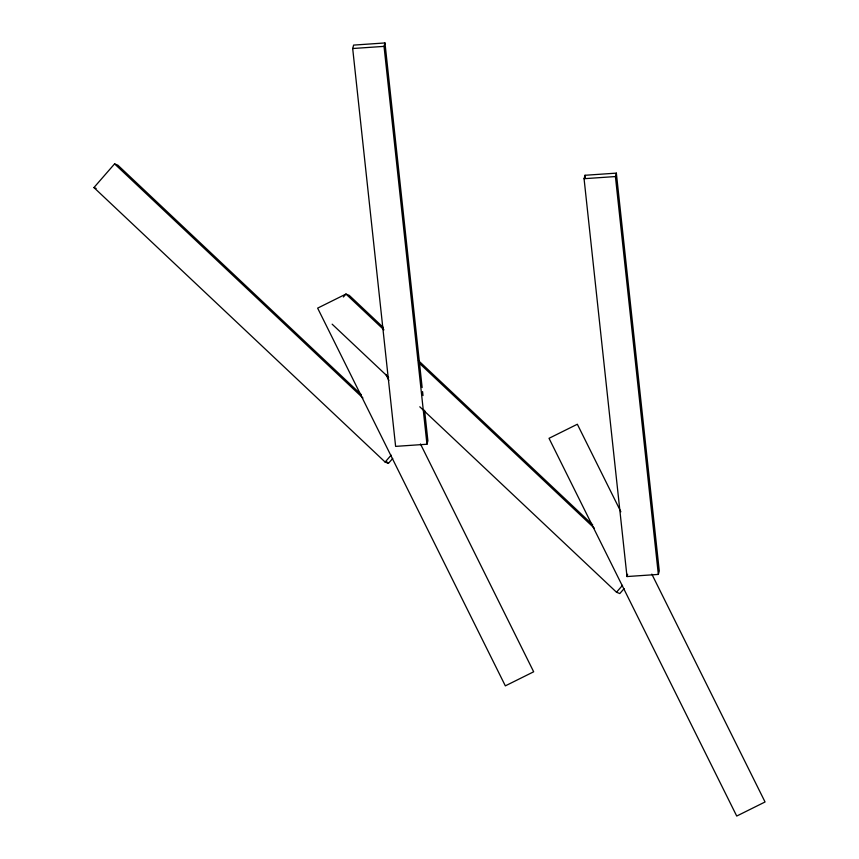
<?xml version="1.0" encoding="UTF-8"?>
<svg xmlns="http://www.w3.org/2000/svg" width="859" height="859" viewBox="0 0 859 859"><rect width="100%" height="100%" fill="white"/><g stroke="black" fill="none" stroke-linecap="round" stroke-linejoin="round"><path stroke-width="1.29" d="M424.582 410.194L427.889 440.796L426.955 444.232L395.612 446.379L352.684 48.523L353.618 45.097L384.972 42.95L422.145 387.581M426.955 444.232L384.037 46.375L384.972 42.95M584.066 178.704L585 175.279L616.354 173.131L659.272 570.977L658.338 574.413L626.995 576.55L584.066 178.704L615.42 176.557L616.354 173.131M626.995 576.55L627.618 574.263M392.724 458.448L388.418 463.377L385.122 462.056L93.942 187.563L114.58 163.876L117.887 165.207L361.338 394.711M343.385 297.021L345.962 294.057L349.269 295.389L383.35 327.515M385.122 462.056L391.146 455.141M419.793 406.79L616.504 592.227L622.528 585.323M624.106 588.619L619.801 593.558L616.504 592.227M352.684 48.523L384.037 46.375M93.942 187.563L96.144 188.454M418.408 360.565L592.721 524.892M383.952 329.856L345.962 294.057L317.637 308.134L505.339 685.869L533.675 671.792L420.459 443.953M419.009 362.906L594.299 528.145M332.143 324.176L388.622 377.412M114.58 163.876L362.917 397.975M386.475 461.541L388.418 463.377M620.853 511.771L577.345 424.239L549.019 438.315L736.721 816.05L765.058 801.973L651.841 574.134M385.895 374.395L388.869 380.397M615.42 176.557L658.338 574.413M585 175.279L585.29 177.931M422.574 391.564L423.004 395.559"/></g></svg>
